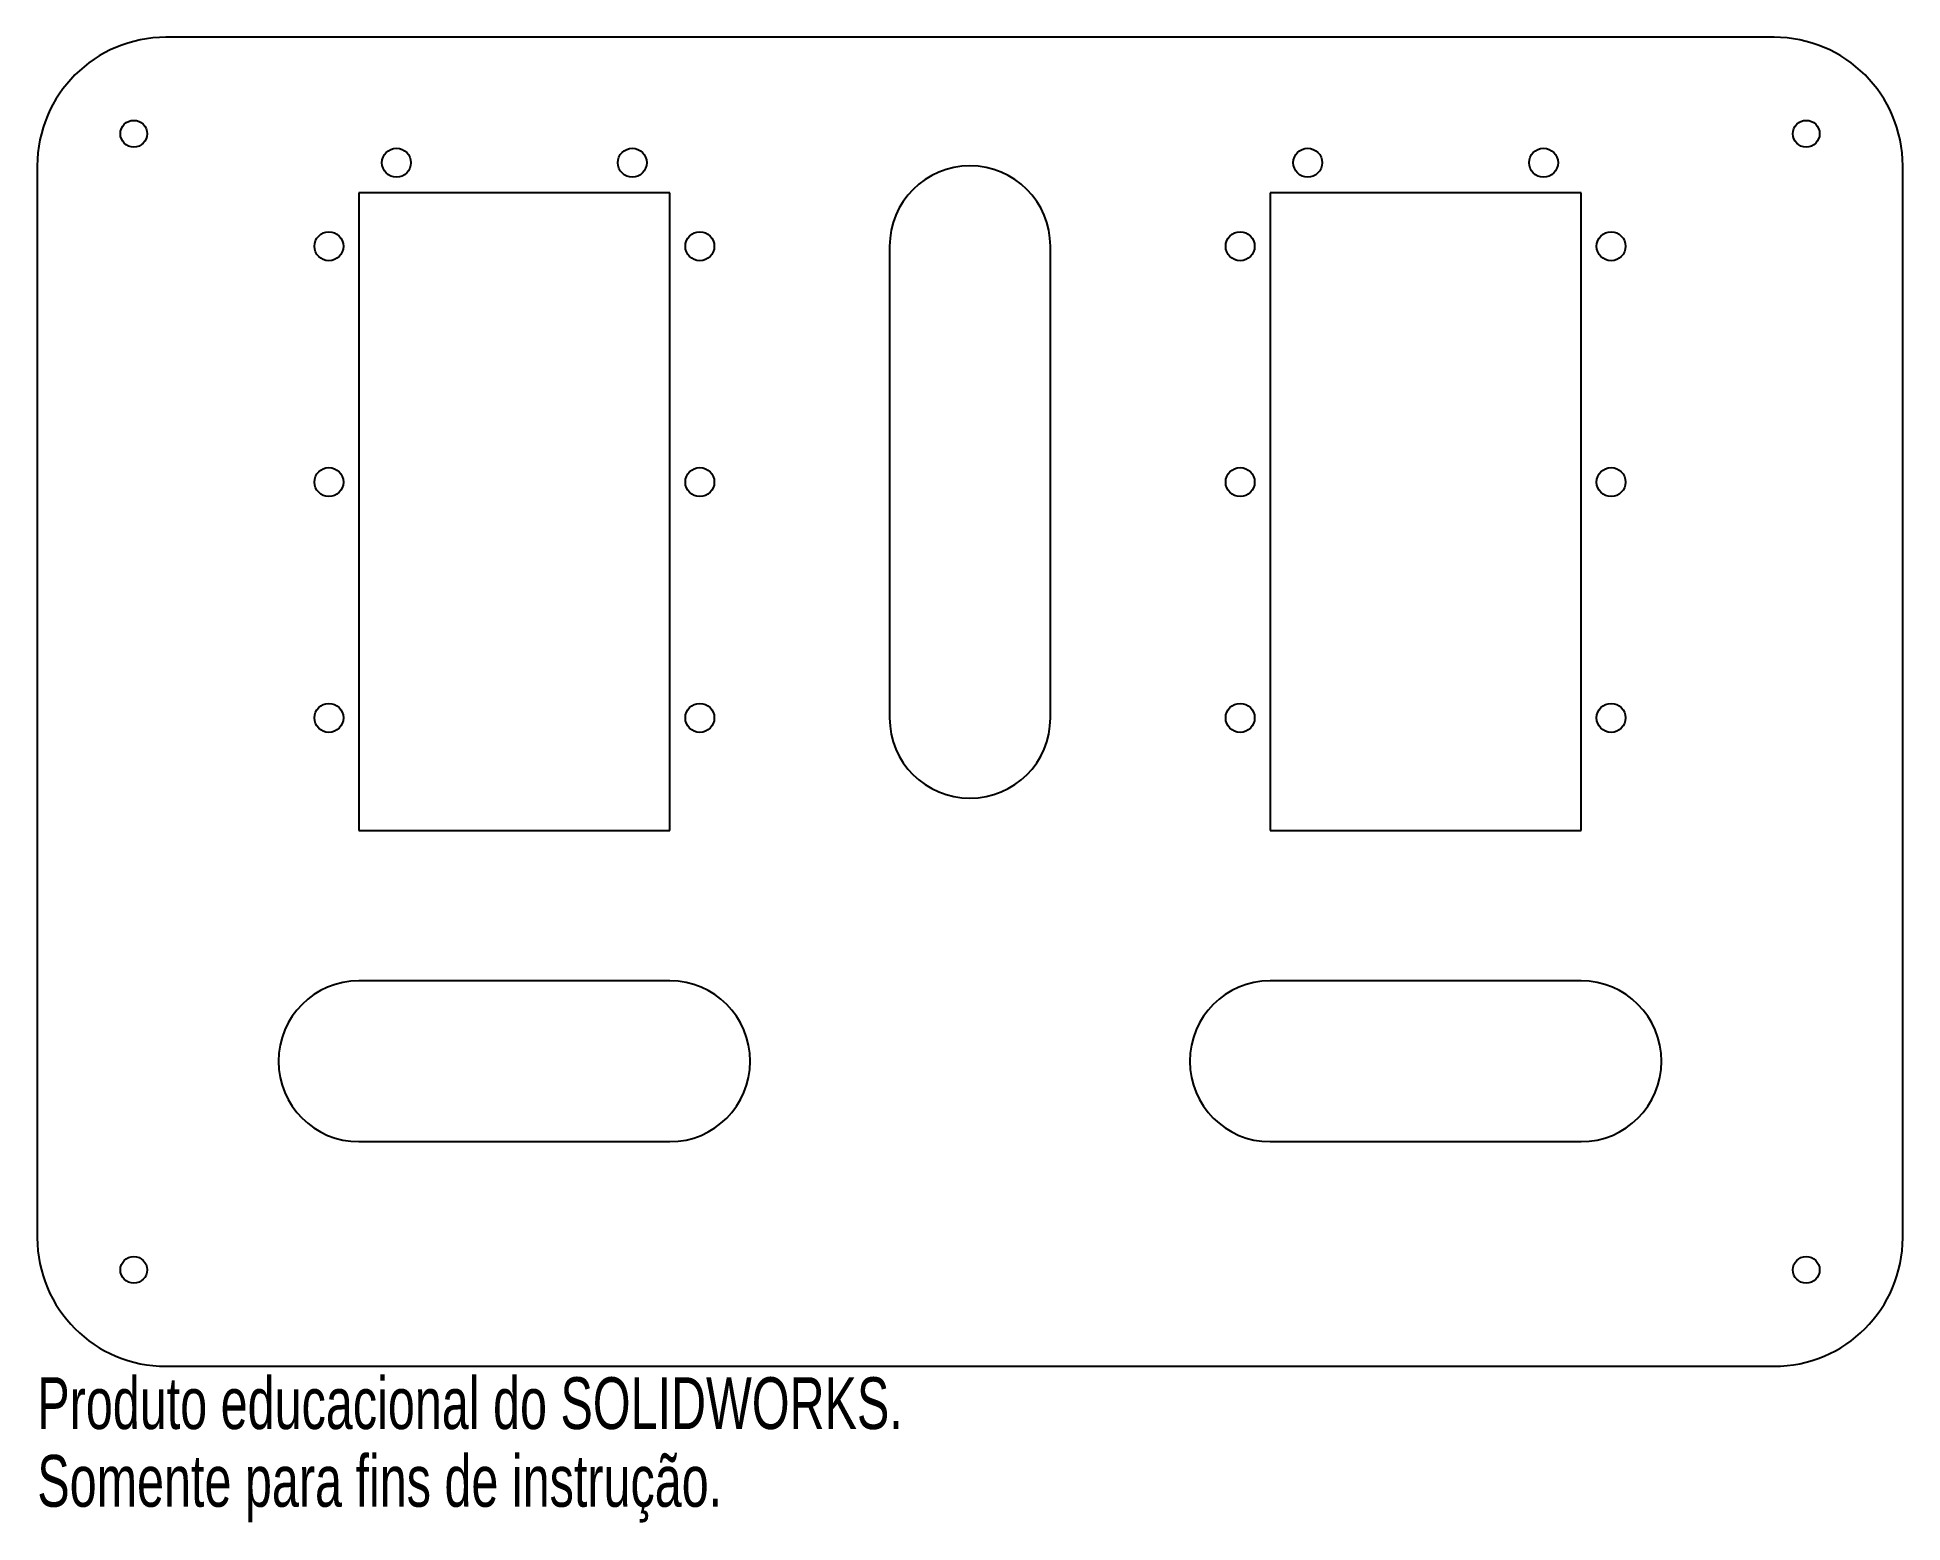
# Model space of a CAD drawing. Header units: millimetres. Extents: x -87 to 87, y -77 to 62.
import ezdxf

# ---------------------------------------------------------------- set-up
doc = ezdxf.new("R2010")
doc.units = ezdxf.units.MM
doc.styles.add('SLDTEXTSTYLE0', font='TXT', dxfattribs={"width": 0.7})

msp = doc.modelspace()

# ---------------------------------------------------------------- linework, layer by layer
at = {"color": 7, "linetype": 'Continuous', "lineweight": 25}
for p, q in [((75, 62), (-75, 62)), ((-87, 50), (-87, -50)), ((87, -50), (87, 50)), ((-28, 47.5), (-57, 47.5)), ((-57, 47.5), (-57, -12)), ((-28, -12), (-28, 47.5)), ((57, 47.5), (28, 47.5)), ((28, 47.5), (28, -12)), ((57, -12), (57, 47.5)), ((-7.5, 42.5), (-7.5, -1.5)), ((7.5, -1.5), (7.5, 42.5)), ((-57, -12), (-28, -12)), ((28, -12), (57, -12)), ((-28, -26.04), (-57, -26.04)), ((57, -26.04), (28, -26.04)), ((-57, -41.04), (-28, -41.04)), ((28, -41.04), (57, -41.04)), ((-75, -62), (75, -62))]:
    msp.add_line(p, q, dxfattribs=at)
for centre, radius in [((-78, 53), 1.25), ((78, 53), 1.25), ((-53.5, 50.3), 1.35), ((-31.5, 50.3), 1.35), ((31.5, 50.3), 1.35), ((53.5, 50.3), 1.35), ((-59.8, 42.5), 1.35), ((-25.2, 42.5), 1.35), ((25.2, 42.5), 1.35), ((59.8, 42.5), 1.35), ((-59.8, 20.5), 1.35), ((-25.2, 20.5), 1.35), ((25.2, 20.5), 1.35), ((59.8, 20.5), 1.35), ((-59.8, -1.5), 1.35), ((-25.2, -1.5), 1.35), ((25.2, -1.5), 1.35), ((59.8, -1.5), 1.35), ((-78, -53), 1.25), ((78, -53), 1.25)]:
    msp.add_circle(centre, radius, dxfattribs=at)
for centre, radius, start, end in [((-75, 50), 12, 90, 180), ((75, 50), 12, 0, 90), ((0, 42.5), 7.5, 0, 180), ((0, -1.5), 7.5, 180, 0), ((-57, -33.54), 7.5, 90, 270), ((-28, -33.54), 7.5, 270, 90), ((28, -33.54), 7.5, 90, 270), ((57, -33.54), 7.5, 270, 90), ((-75, -50), 12, 180, 270), ((75, -50), 12, 270, 0)]:
    msp.add_arc(centre, radius, start, end, dxfattribs=at)

# ---------------------------------------------------------------- texts
at = {"color": 7, "linetype": 'Continuous', "char_height": 4.8336, "attachment_point": 1, "style": 'SLDTEXTSTYLE0'}
for s, insert in [('Produto educacional do SOLIDWORKS.', (-87, -63.02)), ('Somente para fins de instrução.', (-87, -70.27))]:
    msp.add_mtext(s, dxfattribs=dict(at, insert=insert))

doc.saveas('drawing.dxf')
